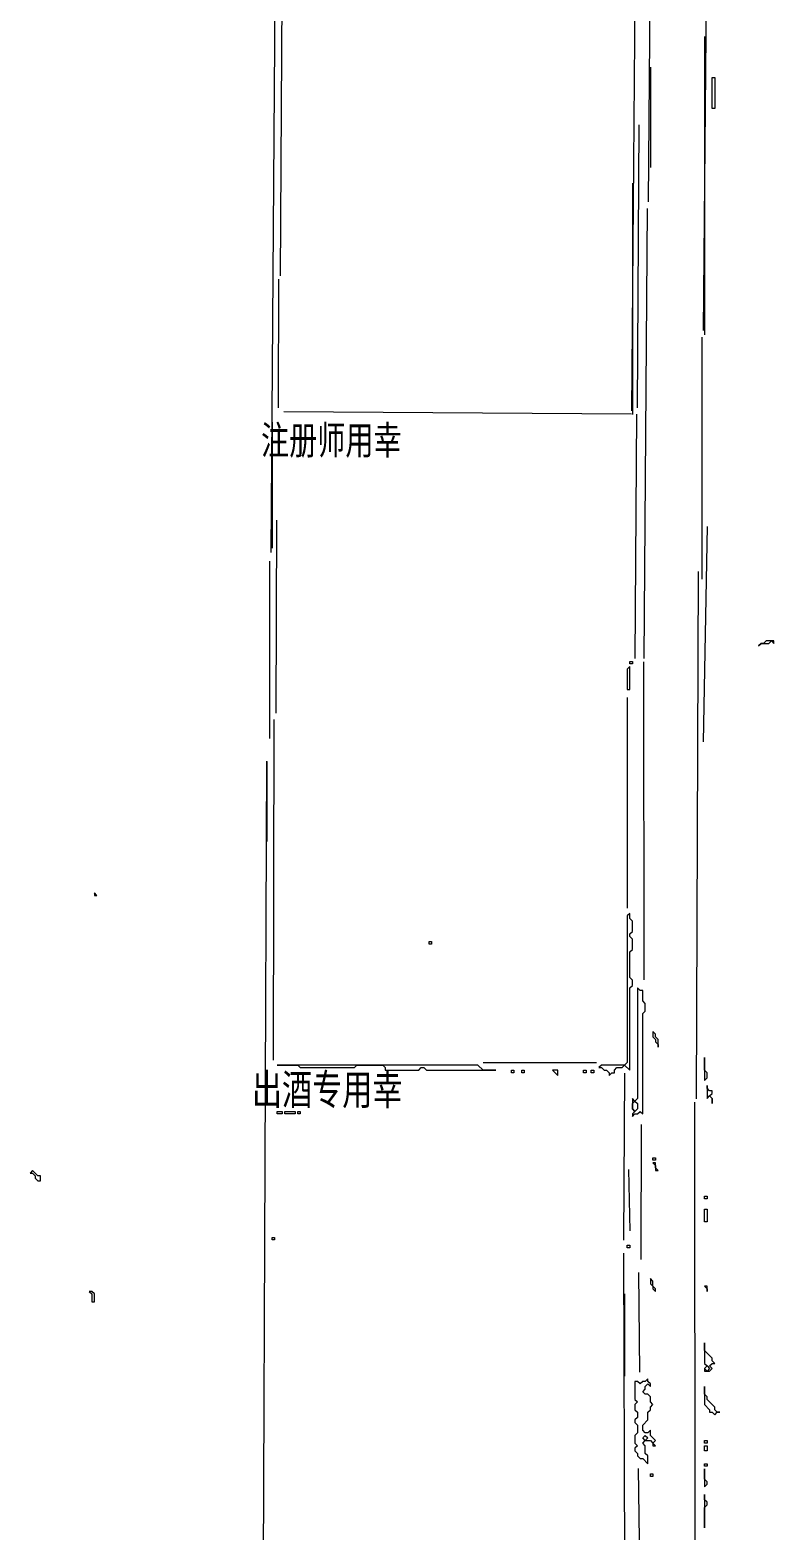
# Model space of a CAD drawing. Extents: x 10 to 1971, y 10 to 1392.
# Drawn here: x 1682 to 1971, y 471 to 1054 of the extents above; entities that cross this region are included whole.
import ezdxf

# ---------------------------------------------------------------- set-up
doc = ezdxf.new("R2010")
doc.units = 0
for name, color, linetype, lineweight in [('OCR_TEXT', 6, 'Continuous', 0), ('TRACE_CURVE', 6, 'Continuous', 0), ('TRACE_STRAIGHT', 5, 'Continuous', 0), ('TRACE_TEXT_SYMBOL', 6, 'Continuous', 0)]:
    doc.layers.add(name, color=color, linetype=linetype, lineweight=lineweight)
doc.styles.add('wqy-unicode', font='wqy-unicode.lff')

msp = doc.modelspace()

# ---------------------------------------------------------------- linework, layer by layer
at = {"layer": 'TRACE_CURVE', "color": 6}
msp.add_lwpolyline([(1915, 711), (1914, 710), (1914, 653), (1913, 652), (1904, 652), (1903, 651), (1904, 651), (1905, 650), (1906, 650), (1907, 649), (1907, 648), (1908, 649), (1909, 649), (1909, 650), (1910, 651), (1912, 651), (1913, 652), (1915, 650), (1915, 682), (1916, 683), (1916, 685), (1915, 686), (1915, 696), (1916, 697), (1916, 701), (1915, 702), (1915, 703), (1916, 704), (1916, 708), (1915, 709)], close=True, dxfattribs=at)
at = {"layer": 'TRACE_STRAIGHT', "color": 5}
for p, q in [((1922.2, 987.63), (1925.63, 1365.16)), ((1775.61, 851.37), (1778.26, 1218.88)), ((1779.28, 958.87), (1781.01, 1217.62)), ((1915.8, 906.37), (1918.18, 1214.13)), ((1943.66, 937.62), (1945.34, 1136.38)), ((1944, 1052), (1944, 936)), ((1923, 1040), (1923, 1001)), ((1917.93, 907.63), (1918.62, 1017.63)), ((1916, 995), (1916, 905)), ((1920.54, 810.15), (1921.91, 985.14)), ((1778.57, 907.62), (1778.68, 957.63)), ((1943, 935), (1943, 841)), ((1780.62, 906.16), (1915.63, 905.31)), ((1917.14, 810.12), (1917.71, 905.13)), ((1776, 902), (1776, 853)), ((1777.57, 788.87), (1777.87, 863.88)), ((1943.65, 777.64), (1945.19, 861.41)), ((1775, 848), (1775, 779)), ((1940.86, 638.87), (1941.65, 843.88)), ((1920.27, 808.87), (1920.51, 685.12)), ((1914, 795), (1914, 713)), ((1776.61, 653.87), (1776.89, 786.38)), ((1772.5, 407.85), (1774.03, 770.13)), ((1774, 770), (1774, 739)), ((1858, 653), (1902, 653)), ((1912.72, 583.87), (1913.04, 648.88)), ((1940.12, 637.63), (1940.33, 452.62)), ((1919.47, 576.37), (1919.5, 628.87)), ((1914.46, 611.38), (1915.02, 587.61)), ((1912.6, 578.88), (1913.08, 401.37)), ((1918.35, 571.39), (1918.78, 532.63)), ((1913, 563), (1913, 531)), ((1918.22, 495.11), (1918.88, 447.58))]:
    msp.add_line(p, q, dxfattribs=at)
at = {"layer": 'TRACE_TEXT_SYMBOL', "color": 6}
for points in [[(1947, 1036), (1948, 1036), (1948, 1024), (1947, 1024)], [(1968, 817), (1967, 816), (1966, 816), (1965, 815), (1966, 816), (1969, 816), (1970, 817), (1971, 816), (1971, 817)], [(1915, 807), (1914, 806), (1914, 798), (1915, 798)], [(1915, 809), (1916, 809), (1916, 808), (1915, 808)], [(1707, 719), (1707, 718), (1708, 718)], [(1837, 700), (1838, 700), (1838, 699), (1837, 699)], [(1918, 682), (1918, 639), (1917, 638), (1916, 639), (1916, 635), (1917, 634), (1916, 633), (1916, 632), (1917, 633), (1918, 633), (1919, 634), (1920, 633), (1920, 672), (1921, 673), (1921, 676), (1920, 677), (1920, 681), (1919, 681)], [(1924, 665), (1924, 663), (1925, 662), (1925, 661), (1926, 660), (1926, 659), (1926, 662), (1925, 663), (1925, 664)], [(1944, 655), (1944, 646), (1945, 647), (1945, 649), (1944, 650)], [(1778, 652), (1786, 652), (1787, 651), (1808, 651), (1809, 652), (1819, 652), (1820, 651), (1820, 650), (1833, 650), (1834, 651), (1835, 651), (1836, 650), (1863, 650), (1858, 650), (1856, 652)], [(1869, 650), (1870, 650), (1870, 649), (1869, 649)], [(1873, 650), (1874, 650), (1874, 649), (1873, 649)], [(1885, 650), (1887, 648), (1887, 650)], [(1897, 650), (1898, 650), (1898, 649), (1897, 649)], [(1900, 650), (1901, 650), (1901, 649), (1900, 649)], [(1945, 644), (1945, 639), (1946, 640), (1947, 639), (1947, 637), (1947, 639), (1946, 640), (1947, 641), (1947, 642), (1946, 642), (1945, 643)], [(1916, 637), (1917, 638), (1918, 637), (1918, 635), (1917, 634), (1916, 635)], [(1778, 634), (1780, 634), (1780, 633), (1778, 633)], [(1781, 634), (1785, 634), (1785, 633), (1781, 633)], [(1786, 634), (1787, 634), (1787, 633), (1786, 633)], [(1924, 616), (1925, 616), (1925, 615), (1924, 615)], [(1924, 614), (1925, 613), (1925, 611), (1926, 611), (1925, 612), (1925, 614)], [(1683, 611), (1682, 610), (1683, 610), (1684, 609), (1684, 608), (1685, 607), (1686, 607), (1686, 609), (1685, 609)], [(1944, 601), (1945, 601), (1945, 600), (1944, 600)], [(1944, 596), (1945, 596), (1945, 591), (1944, 591)], [(1776, 585), (1777, 585), (1777, 584), (1776, 584)], [(1914, 582), (1915, 582), (1915, 581), (1914, 581)], [(1923, 569), (1923, 567), (1924, 566), (1924, 565), (1925, 564), (1925, 565), (1924, 566), (1924, 568)], [(1705, 564), (1706, 563), (1706, 560), (1707, 560), (1707, 563), (1706, 564)], [(1944, 566), (1945, 565), (1945, 564), (1945, 566)], [(1944, 544), (1944, 536), (1945, 535), (1944, 534), (1944, 533), (1946, 533), (1947, 534), (1946, 535), (1947, 536), (1948, 536), (1947, 537), (1947, 538), (1944, 541)], [(1944, 534), (1945, 535), (1946, 534), (1945, 533)], [(1922, 530), (1921, 529), (1920, 529), (1919, 528), (1918, 529), (1917, 529), (1917, 522), (1918, 521), (1917, 520), (1917, 518), (1918, 517), (1918, 515), (1917, 514), (1917, 513), (1918, 512), (1918, 509), (1917, 508), (1917, 505), (1918, 504), (1917, 503), (1917, 502), (1918, 501), (1918, 500), (1919, 499), (1920, 499), (1922, 497), (1922, 500), (1921, 501), (1921, 504), (1920, 505), (1921, 506), (1923, 506), (1924, 505), (1924, 504), (1925, 504), (1924, 505), (1925, 506), (1923, 508), (1923, 510), (1922, 509), (1921, 509), (1920, 510), (1920, 512), (1922, 514), (1922, 517), (1923, 518), (1923, 519), (1924, 520), (1923, 521), (1923, 523), (1922, 524), (1921, 524), (1920, 525), (1921, 526), (1921, 527), (1922, 528), (1923, 527), (1923, 528), (1922, 529)], [(1944, 527), (1944, 520), (1946, 518), (1946, 517), (1947, 517), (1948, 516), (1949, 517), (1950, 517), (1949, 517), (1948, 518), (1948, 519), (1945, 522), (1945, 523), (1944, 524)], [(1920, 507), (1921, 508), (1922, 507), (1921, 506)], [(1944, 506), (1945, 506), (1945, 505), (1944, 505)], [(1944, 504), (1945, 504), (1945, 502), (1944, 502)], [(1944, 497), (1945, 497), (1945, 496), (1944, 496)], [(1923, 493), (1924, 493), (1924, 492), (1923, 492)], [(1944, 495), (1944, 488), (1945, 489), (1945, 490), (1944, 491)], [(1944, 485), (1944, 472), (1944, 480), (1945, 481), (1945, 482), (1944, 483)]]:
    msp.add_lwpolyline(points, close=True, dxfattribs=at)

# ---------------------------------------------------------------- texts
at = {"layer": 'OCR_TEXT', "color": 6, "style": 'wqy-unicode', "width": 0.72}
for s, height, p in [('注册师用幸', 11.121, (1771.73, 889.46)), ('出酒专用幸', 11.915, (1768.19, 636.56))]:
    msp.add_text(s, height=height, dxfattribs=at).set_placement(p)

doc.saveas('drawing.dxf')
